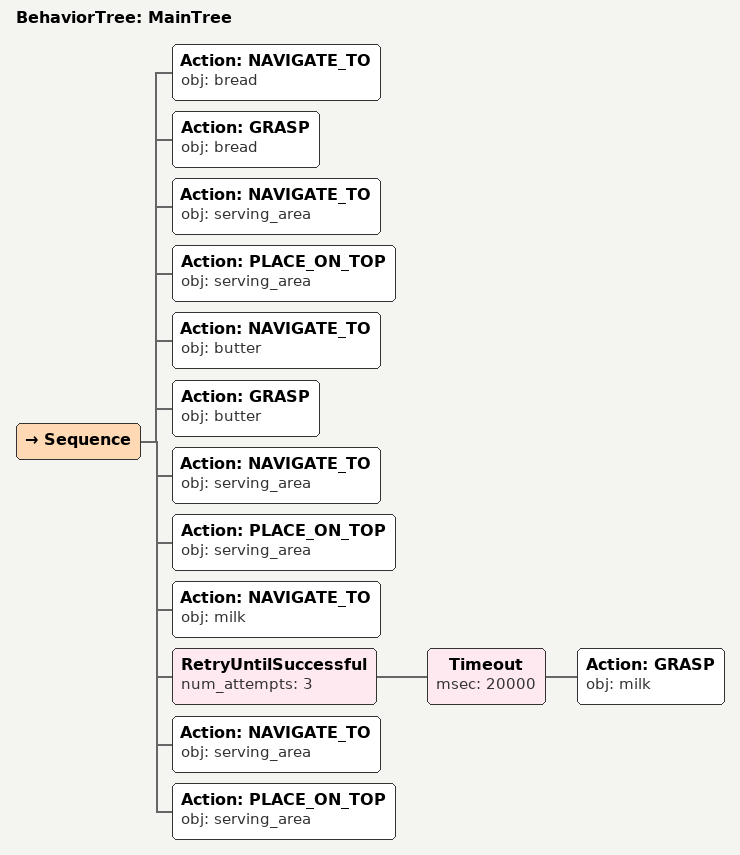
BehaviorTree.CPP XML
<root main_tree_to_execute="MainTree">
  <BehaviorTree ID="MainTree">
    <Sequence>
      <!-- Navigate to bread -->
      <Action ID="NAVIGATE_TO" obj="bread" />
      <!-- Grasp bread -->
      <Action ID="GRASP" obj="bread" />
      <!-- Navigate to serving_area -->
      <Action ID="NAVIGATE_TO" obj="serving_area" />
      <!-- Place on serving_area -->
      <Action ID="PLACE_ON_TOP" obj="serving_area" />
      <!-- Navigate to butter -->
      <Action ID="NAVIGATE_TO" obj="butter" />
      <!-- Grasp butter -->
      <Action ID="GRASP" obj="butter" />
      <!-- Navigate to serving_area -->
      <Action ID="NAVIGATE_TO" obj="serving_area" />
      <!-- Place on serving_area -->
      <Action ID="PLACE_ON_TOP" obj="serving_area" />
      <!-- Navigate to milk -->
      <Action ID="NAVIGATE_TO" obj="milk" />
      <!-- Retry GRASP milk up to 3 attempts -->
      <RetryUntilSuccessful num_attempts="3">
        <!-- Timeout: GRASP milk within 20s -->
        <Timeout msec="20000">
          <!-- Grasp milk -->
          <Action ID="GRASP" obj="milk" />
        </Timeout>
      </RetryUntilSuccessful>
      <!-- Navigate to serving_area -->
      <Action ID="NAVIGATE_TO" obj="serving_area" />
      <!-- Place on serving_area -->
      <Action ID="PLACE_ON_TOP" obj="serving_area" />
    </Sequence>
  </BehaviorTree>
</root>
